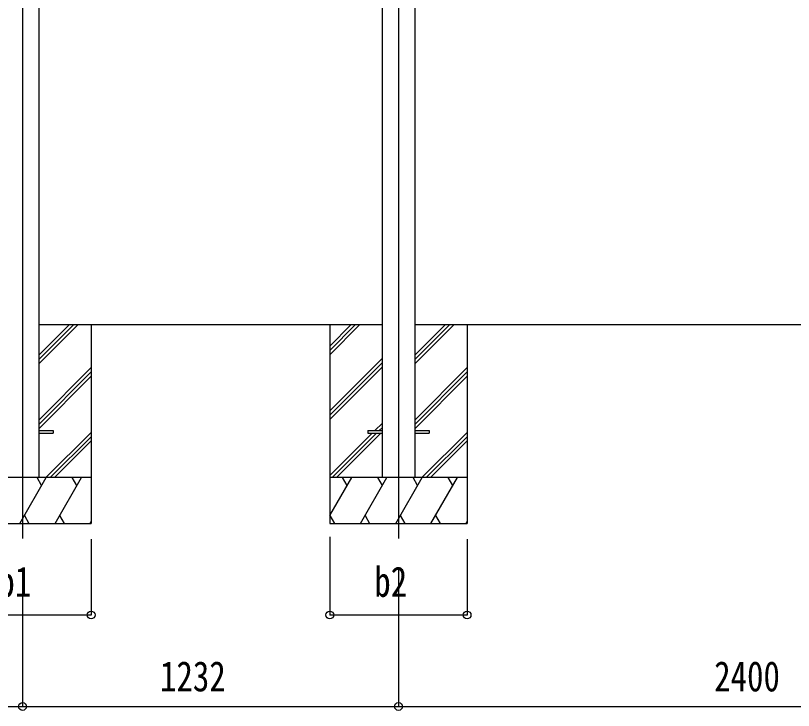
# Model space of a CAD drawing. Units: millimetres, scale not verified. Extents: x -12615 to 12615, y -8910 to 8910.
# Drawn here: x -3012 to -463, y -5478 to -3202 of the extents above; entities that cross this region are included whole.
import ezdxf
from ezdxf.enums import TextEntityAlignment as Align

# ---------------------------------------------------------------- set-up
doc = ezdxf.new("R2010")
doc.units = ezdxf.units.MM
doc.header["$LTSCALE"] = 40
for name, color, linetype in [('0-4_YKK_12', 2, 'Continuous'), ('0-5_YKK_13', 4, 'Continuous'), ('0-6_YKK_A1', 4, 'Continuous'), ('0-7_YKK_D', 6, 'Continuous')]:
    doc.layers.add(name, color=color, linetype=linetype)
doc.styles.add('ＭＳ ゴシック', font='')
doc.styles.get('ＭＳ ゴシック').set_extended_font_data('MS Gothic')

msp = doc.modelspace()

# ---------------------------------------------------------------- linework, layer by layer
at = {"layer": '0-4_YKK_12'}
for p, q in [((-2988.94, -1919.34), (-2988.94, -4915)), ((-1756.94, -1919.34), (-1756.94, -4915))]:
    msp.add_line(p, q, dxfattribs=at)
at = {"layer": '0-5_YKK_13'}
for p, q in [((-2935.94, -4560.5), (-2888.94, -4560.5)), ((-2888.94, -4560.5), (-2888.94, -4569.5)), ((-1856.94, -4560.5), (-1856.94, -4569.5)), ((-1856.94, -4560.5), (-1809.94, -4560.5)), ((-1703.94, -4560.5), (-1656.94, -4560.5)), ((-1656.94, -4560.5), (-1656.94, -4569.5)), ((-2935.94, -4569.5), (-2888.94, -4569.5)), ((-1856.94, -4569.5), (-1809.94, -4569.5)), ((-1703.94, -4569.5), (-1656.94, -4569.5))]:
    msp.add_line(p, q, dxfattribs=at)
at = {"layer": '0-6_YKK_A1'}
for p, q in [((-2935.94, -2155.34), (-2935.94, -4715)), ((-1809.94, -2155.34), (-1809.94, -4715)), ((-1703.94, -2155.34), (-1703.94, -4715)), ((-1809.94, -4215), (-2935.94, -4215)), ((-2935.74, -4342.63), (-2808.11, -4215)), ((-2935.74, -4328.49), (-2822.25, -4215)), ((-2935.74, -4314.35), (-2836.39, -4215)), ((-2764.14, -4215), (-2764.14, -4865)), ((-1981.94, -4284.18), (-1912.76, -4215)), ((-1981.94, -4298.32), (-1898.62, -4215)), ((-1981.94, -4312.46), (-1884.48, -4215)), ((590.06, -4215), (-1703.94, -4215)), ((-1703.74, -4342.63), (-1576.11, -4215)), ((-1703.74, -4328.49), (-1590.25, -4215)), ((-1703.74, -4314.35), (-1604.39, -4215)), ((-1532.14, -4215), (-1532.14, -4865)), ((-1981.94, -4496.31), (-1809.74, -4324.11)), ((-2935.74, -4526.48), (-2763.94, -4354.68)), ((-1981.94, -4510.45), (-1809.74, -4338.25)), ((-1981.94, -4524.59), (-1809.74, -4352.4)), ((-1703.74, -4526.48), (-1531.94, -4354.68)), ((-2935.74, -4540.62), (-2763.94, -4368.82)), ((-2935.74, -4554.76), (-2763.94, -4382.96)), ((-1703.74, -4540.62), (-1531.94, -4368.82)), ((-1703.74, -4554.76), (-1531.94, -4382.96)), ((-1834, -4560.5), (-1809.74, -4536.24)), ((-1819.86, -4560.5), (-1809.74, -4550.38)), ((-2912.13, -4715), (-2763.94, -4566.81)), ((-2897.99, -4715), (-2763.94, -4580.95)), ((-1981.94, -4708.44), (-1843, -4569.5)), ((-1974.36, -4715), (-1828.86, -4569.5)), ((-1960.21, -4715), (-1814.71, -4569.5)), ((-1680.13, -4715), (-1531.94, -4566.81)), ((-1665.99, -4715), (-1531.94, -4580.95)), ((-2883.85, -4715), (-2763.94, -4595.09)), ((-1651.85, -4715), (-1531.94, -4595.09)), ((-2764.14, -4715), (-3214.14, -4715)), ((-2997.98, -4865), (-2911.38, -4715)), ((-2926.38, -4740.98), (-2941.38, -4715)), ((-2882.51, -4865), (-2795.91, -4715)), ((-2810.91, -4740.98), (-2825.91, -4715)), ((-1532.14, -4715), (-1982.14, -4715)), ((-1982.14, -4839.39), (-1910.32, -4715)), ((-1925.32, -4740.98), (-1940.32, -4715)), ((-1881.45, -4865), (-1794.85, -4715)), ((-1809.85, -4740.98), (-1824.85, -4715)), ((-1765.98, -4865), (-1679.38, -4715)), ((-1694.38, -4740.98), (-1709.38, -4715)), ((-1650.51, -4865), (-1563.91, -4715)), ((-1578.91, -4740.98), (-1593.91, -4715)), ((-2982.98, -4839.02), (-2967.99, -4865)), ((-2867.51, -4839.02), (-2852.52, -4865)), ((-1981.93, -4839.02), (-1966.93, -4865)), ((-1866.45, -4839.02), (-1851.45, -4865)), ((-1750.98, -4839.02), (-1735.99, -4865)), ((-1635.51, -4839.02), (-1620.52, -4865)), ((-2767.04, -4865), (-2764.14, -4859.97)), ((-1535.04, -4865), (-1532.14, -4859.97))]:
    msp.add_line(p, q, dxfattribs=at)
for points in [[(-3214.14, -4215), (-3214.14, -4865), (-2764.14, -4865)], [(-1982.14, -4215), (-1982.14, -4865), (-1532.14, -4865)]]:
    msp.add_lwpolyline(points, dxfattribs=at)
at = {"layer": '0-7_YKK_D'}
for p, q in [((-2764.14, -4916.41), (-2764.14, -5166)), ((-1982.14, -4909.12), (-1982.14, -5166)), ((-1532.14, -4916.41), (-1532.14, -5166)), ((-2988.94, -5015), (-2988.94, -5466)), ((-2988.94, -5015), (-2988.94, -5466)), ((-1756.94, -5016), (-1756.94, -5466)), ((-1756.94, -5017), (-1756.94, -5466)), ((-3214.14, -5165), (-2764.14, -5165)), ((-1982.14, -5165), (-1532.14, -5165)), ((-6000.94, -5465), (-2988.94, -5465)), ((-2988.94, -5465), (-1756.94, -5465)), ((-1756.94, -5465), (643.06, -5465))]:
    msp.add_line(p, q, dxfattribs=at)
for centre in [(-2764.14, -5165), (-1982.14, -5165), (-1532.14, -5165), (-2988.94, -5465), (-2988.94, -5465), (-1756.94, -5465), (-1756.94, -5465)]:
    msp.add_circle(centre, 12.75, dxfattribs=at)

# ---------------------------------------------------------------- texts
at = {"layer": '0-7_YKK_D', "style": 'ＭＳ ゴシック', "width": 0.8}
for s, p in [('b1', (-3068.34, -5135)), ('b2', (-1836.34, -5135)), ('1232', (-2538.54, -5445)), ('2400', (-722.54, -5445))]:
    msp.add_text(s, height=98.97, dxfattribs=at).set_placement(p, align=Align.BOTTOM_LEFT)

doc.saveas('drawing.dxf')
